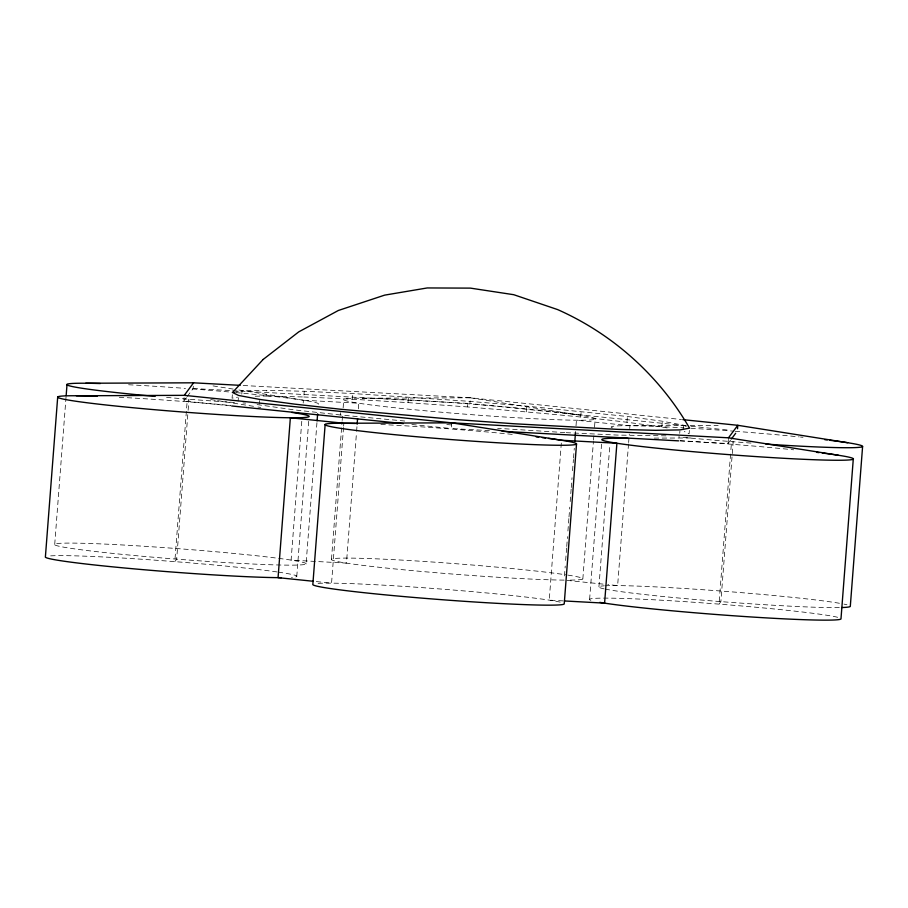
<?xml version="1.0" encoding="UTF-8"?>
<svg xmlns="http://www.w3.org/2000/svg" width="908" height="908" viewBox="0 0 908 908"><rect width="100%" height="100%" fill="white"/><g stroke="black" fill="none" stroke-linecap="round" stroke-linejoin="round"><path stroke-width="0.68" stroke-dasharray="4.54 3.41" d="M54.718 544.312L66.046 397.046M230.28 405.819L183.825 401.052L184.086 397.625M187.786 414.672L176.674 559.135L174.813 561.643L187.116 401.756L188.977 399.248L187.899 413.276M187.207 396.501L193.143 388.533L193.313 386.24M232.346 394.764L232.073 398.192L237.533 397.193M238.112 401.154L238.373 397.727M241.789 394.163L242.061 390.735L266.521 390.315L304.237 391.269L352.644 393.516L467.802 401.211L526.719 406.137L627.405 416.488L662.318 421.21L683.508 425.194L688.332 427.566M259.393 403.992L259.654 400.564M255.205 396.217L266.078 396.024L266.521 390.315M301.785 421.267L291.105 560.123L346.459 563.119L356.492 432.685M303.193 403.039L303.408 400.235L236.67 389.646M266.078 396.024L303.794 396.978L304.237 391.269M296.768 576.455L308.743 420.779M306.075 563.936A126.11 5.278 4.4 0 0 120.787 544.879A126.11 5.278 4.4 0 0 114.329 553.562A126.11 5.278 4.4 0 0 306.075 563.936L316.983 422.277M404.718 421.028L340.466 414.99L340.648 412.709M331.477 559.294L342.055 421.845M342.168 420.449L342.486 416.239M343.133 407.828L343.78 399.406M343.53 427.464L331.556 583.152L314.656 581.415M343.644 426.068L343.86 423.264M303.794 396.978L352.202 399.225L352.644 393.516M356.606 431.277L357.037 425.67M358.331 408.838L358.762 403.231L303.408 400.235M352.202 399.225L407.987 402.619L408.43 396.909M489.401 430.608L451.276 428.553L451.628 423.979M667.176 427.918C600.971 417.657 534.074 412.629 467.37 406.92L467.802 401.211M685.279 425.659L469.901 403.504L470.344 397.795L243.004 385.491M526.277 411.846L526.719 406.137M561.326 443.059L549.238 600.143L563.085 600.892M564.47 575.899L565.219 566.081M565.65 560.474L566.626 547.853M566.74 546.446L567.489 536.628M567.92 531.021L568.896 518.4M568.998 516.992L569.759 507.175M570.19 501.568L571.155 488.947M571.268 487.539L572.017 477.721M572.562 470.707L573.425 459.493M573.538 458.086L574.287 448.268M575.366 434.24L575.581 431.436M576.013 425.829L576.444 420.222L629.936 425.716L688.775 425.489M580.711 417.067L581.154 411.347M582.845 578.918L593.423 441.47M593.526 440.062L593.855 435.863M594.502 427.441L595.149 419.031A126.11 5.278 4.4 0 0 409.849 399.974A126.11 5.278 4.4 0 0 403.402 408.645A126.11 5.278 4.4 0 0 595.149 419.031M589.621 599.314L601.595 443.637M598.928 586.795L609.835 445.147M626.963 422.209L627.405 416.488M628.529 443.955L617.633 585.603L607.781 584.593M628.642 442.548L629.289 434.137M629.721 428.519L629.936 425.716M661.875 426.919L662.318 421.21M679.74 433.332L679.91 431.05M683.156 429.756L683.508 425.194M689.365 430.437L689.104 433.865L684.28 431.493M680.035 440.936L728.046 443.524L728.398 438.961M730.577 454.045L719.023 604.115L720.884 601.618L733.187 441.731L731.326 444.228L730.679 452.649M183.825 401.052L186.367 397.636M728.046 443.524L730.588 440.119M233.878 392.233L242.061 390.735M665.973 435.84L617.383 435.08L566.195 432.662M362.485 398.215L470.344 397.795L681.488 419.507M690.171 425.489L718.183 425.375M654.237 438.11L690.659 437.962M193.143 388.533L231.268 390.588M232.675 390.667L469.901 403.504M564.799 432.583L497.641 428.315M407.987 402.619L467.37 406.92M446.804 424.547L453.818 425.137M690.909 426.238L730.316 430.29M411.857 424.501L451.276 428.553M566.955 580.394L606.374 584.446M340.466 414.99L294.215 409.86L254.002 404.139M470.344 397.795L580.178 415.217M213.039 385.9L235.286 389.43M210.679 399.531L216.24 400.405M217.625 400.632L256.555 406.795M257.94 407.022L260.721 407.465M235.887 392.585A126.11 5.278 4.4 0 1 315.235 404.843M245.659 403.107A126.11 5.278 4.4 0 1 242.924 402.948M234.525 402.448A126.11 5.278 4.4 0 1 164.836 397.261M128.595 384.754A126.11 5.278 4.4 0 1 185.482 388.397M192.337 388.919A126.11 5.278 4.4 0 1 234.48 392.449M567.875 575.105A126.11 5.278 4.4 0 1 567.443 580.121M564.14 580.11A126.11 5.278 4.4 0 1 374.686 566.774A126.11 5.278 4.4 0 1 376.809 558.863A126.11 5.278 4.4 0 1 565.582 574.753M839.31 607.588A126.11 5.278 4.4 0 1 718.137 601.402A126.11 5.278 4.4 0 1 605.227 589.099M604.126 588.872A126.11 5.278 4.4 0 1 604.183 585.83M605.159 585.785A126.11 5.278 4.4 0 1 722.666 591.165A126.11 5.278 4.4 0 1 842.794 603.877M843.997 604.115A126.11 5.278 4.4 0 1 846.982 604.785M750.995 443.07A126.11 5.278 4.4 0 1 678.616 436.93M612.503 427.929A126.11 5.278 4.4 0 1 683.962 427.85M690.863 428.258A126.11 5.278 4.4 0 1 733.823 431.186M735.196 431.289A126.11 5.278 4.4 0 1 799.154 436.896M800.447 437.032A126.11 5.278 4.4 0 1 802.99 437.293M590.881 600.336A126.11 5.278 4.4 0 1 691.726 602.117A126.11 5.278 4.4 0 1 837.664 617.304M680.149 440.686A126.11 5.278 4.4 0 1 793.671 449.812M318.095 583.379A126.11 5.278 4.4 0 1 442.264 589.144A126.11 5.278 4.4 0 1 560.894 602.322M278.291 572.119A126.11 5.278 4.4 0 1 291.513 577.42M50.644 555.878A126.11 5.278 4.4 0 1 153.724 560.066A126.11 5.278 4.4 0 1 277.042 571.938M119.277 397.273A126.11 5.278 4.4 0 1 230.78 405.49M380.861 424.479A126.11 5.278 4.4 0 1 514.359 434.569"/><path stroke-width="1.36" d="M57.703 396.944L45.4 556.831A126.11 5.278 4.4 0 0 138.107 569.225A126.11 5.278 4.4 0 0 281.355 577.658M66.159 395.65L67.022 384.424M317.085 420.881L317.63 413.866M325.155 424.445L312.851 584.332A126.11 5.278 4.4 0 0 434.807 599.155A126.11 5.278 4.4 0 0 564.22 603.956L576.523 444.069M357.139 424.263L357.57 418.656M574.832 441.254L575.366 434.24M737.534 428.724L737.795 425.296L682.895 419.655M853.282 459.051L840.978 618.938A126.11 5.278 4.4 0 1 738.885 616.146A126.11 5.278 4.4 0 1 599.836 602.356M862.6 446.532L850.297 606.419A126.11 5.278 4.4 0 1 841.852 607.531M76.408 395.763L184.267 395.343L193.574 382.813L240.177 385.344M184.267 395.343L451.719 422.833L728.477 437.815L737.795 425.296L847.629 442.707M731.428 438.973L735.662 433.286M85.715 383.244L193.574 382.813M502.113 431.3L678.616 440.857M564.458 600.96L604.592 603.139L616.895 443.252L561.541 440.255L451.719 422.833L343.86 423.264L290.367 417.759L278.064 577.647L313.249 581.268M231.688 405.967L403.413 423.627M728.477 437.815L838.311 455.237M548.511 438.428A126.11 5.278 4.4 0 1 535.709 444.682A126.11 5.278 4.4 0 1 363.291 431.334A126.11 5.278 4.4 0 1 355.516 423.48M536.219 436.93A126.11 5.278 4.4 0 1 538.728 437.225M542.337 437.656A126.11 5.278 4.4 0 1 545.481 438.042M822.251 453.024A126.11 5.278 4.4 0 1 816.337 459.811A126.11 5.278 4.4 0 1 644.453 446.827A126.11 5.278 4.4 0 1 628.109 438.36M816.712 452.343A126.11 5.278 4.4 0 1 819.107 452.638M291.797 412.402A126.11 5.278 4.4 0 1 255 416.613A126.11 5.278 4.4 0 1 85.681 402.584A126.11 5.278 4.4 0 1 97.145 396.285M830.003 440.312A126.11 5.278 4.4 0 1 765.853 444.091M824.805 439.688A126.11 5.278 4.4 0 1 827.233 439.971M155.154 396.41A126.11 5.278 4.4 0 1 100.311 383.551M263.138 359.466L232.516 392.483L238.554 395.445L259.745 399.429L294.657 404.139L340.909 409.281L454.261 419.428L513.633 423.73L617.826 429.37L655.542 430.324L680.001 429.904L689.547 428.156C659.378 375.889 612.843 334.065 557.671 309.605L513.746 294.703L470.435 288.12L427.237 287.95L384.64 295.134L338.355 310.479L298.732 331.885L263.138 359.466"/></g></svg>
